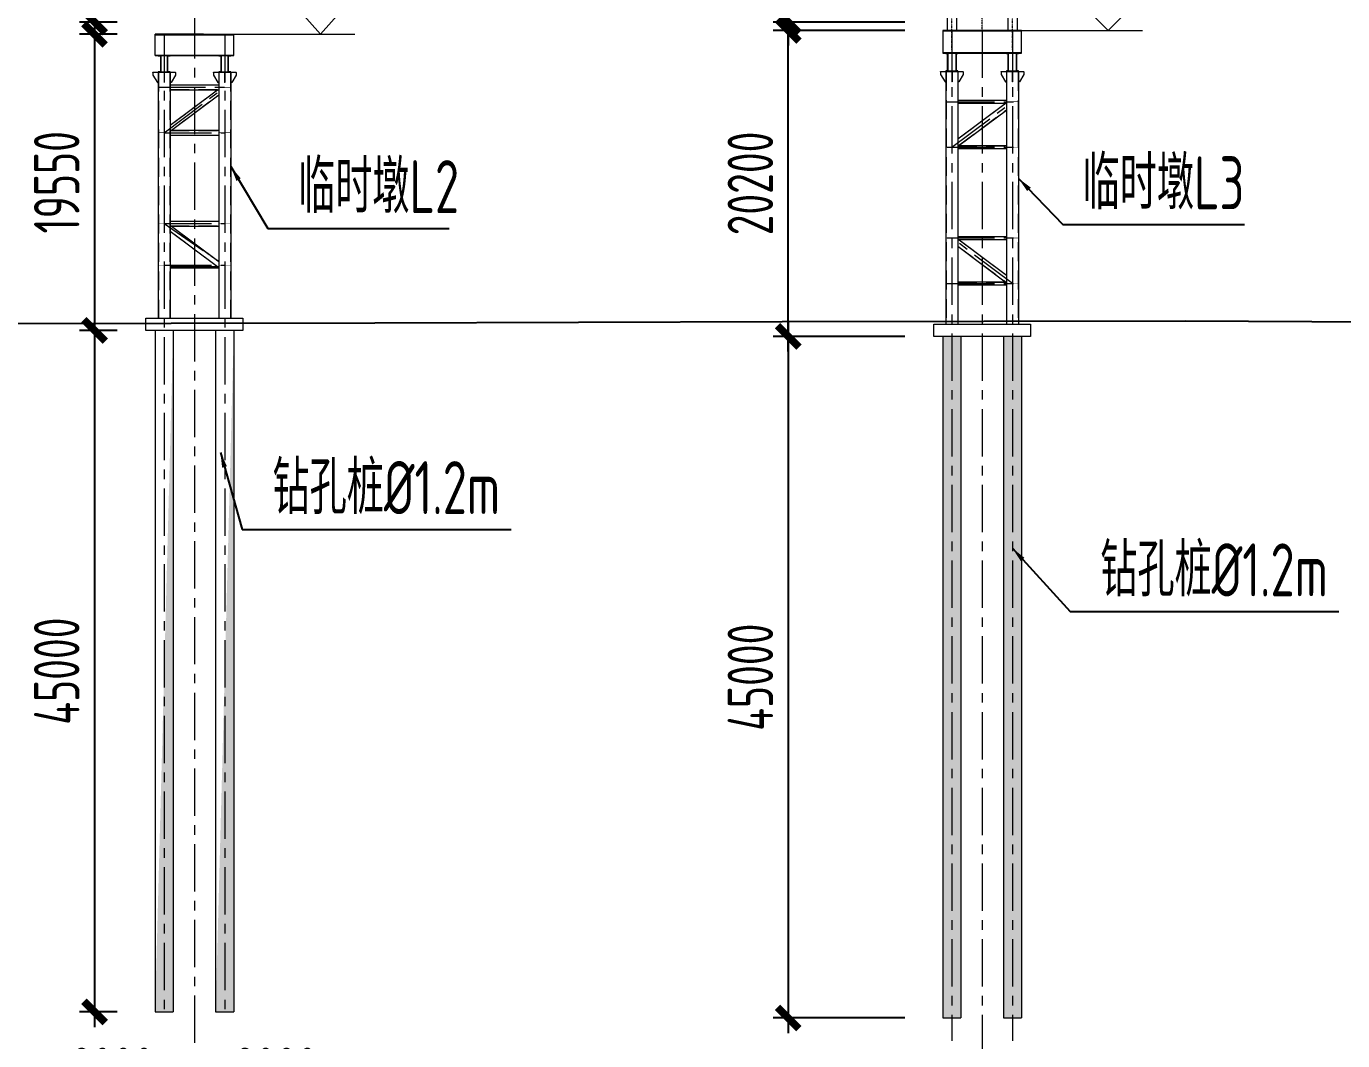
# Model space of a CAD drawing. Extents: x -2876908 to 633791, y -1383861 to 872234.
# Drawn here: x -1284920 to -1198022, y 681919 to 748894 of the extents above; entities that cross this region are included whole.
import ezdxf

# ---------------------------------------------------------------- set-up
doc = ezdxf.new("R2010")
doc.units = 0
doc.header["$LTSCALE"] = 5
doc.header["$MEASUREMENT"] = 0
for name, pattern in [('CENTER', [2, 1.25, -0.25, 0.25, -0.25]), ('DASH', [0.35, 0.25, -0.1]), ('DASHED', [0.75, 0.5, -0.25])]:
    doc.linetypes.add(name, pattern=pattern)
doc.layers.get('0').update_dxf_attribs({"linetype": 'CONTINUOUS', "lineweight": 25})
doc.layers.get('DEFPOINTS').update_dxf_attribs({"color": 35, "linetype": 'CONTINUOUS', "lineweight": 13})
for name, color, linetype, lineweight in [('3中心线', 6, 'CENTER', 18), ('4虚线', 2, 'DASHED', 18), ('5标注', 3, 'CONTINUOUS', 15), ('6文本', 7, 'CONTINUOUS', 15), ('8轮廓线', 4, 'CONTINUOUS', 15), ('DIM', 3, 'CONTINUOUS', 0), ('HATCH', 254, 'CONTINUOUS', 0)]:
    doc.layers.add(name, color=color, linetype=linetype, lineweight=lineweight)
doc.layers.add('细线', color=3, linetype='CONTINUOUS')
doc.styles.add('TSSD_Dimension', font='tssdeng.shx', dxfattribs={"width": 0.7, "bigfont": 'hztxt.shx'})
doc.styles.add('TSSD_NORM', font='tssdeng.shx', dxfattribs={"width": 0.7, "bigfont": 'hztxt.shx'})
doc.dimstyles.new('TSSD_100_100', dxfattribs={"dimtxt": 300, "dimasz": 100, "dimexe": 100, "dimexo": 250, "dimgap": 100, "dimtad": 1, "dimdec": 0, "dimzin": 0, "dimdsep": 46, "dimtxsty": 'TSSD_Dimension', "dimblk": 'ARCHTICK', "dimblk1": 'ARCHTICK', "dimblk2": 'ARCHTICK', "dimcen": 0, "dimdle": 100, "dimclrt": 7, "dimadec": 0, "dimazin": 0, "dimtfac": 1, "dimtdec": 0, "dimtix": 1, "dimtmove": 2, "dimatfit": 3, "dimfxl": 1, "dimtolj": 1, "dimtzin": 0, "dimarcsym": 0})

# ---------------------------------------------------------------- blocks, each defined once
blk = doc.blocks.new('立面图')
at = {"layer": '细线', "color": 3}
blk.add_lwpolyline([(-790927, -37614), (-765427, -37314), (-741327, -37434), (-718627, -37344), (-691127, -37164), (-665127, -36914), (-640127, -37014), (-613227, -36954), (-586327, -36884), (-559727, -36834), (-534627, -36974), (-534427, -36294), (-534227, -36294), (-533927, -36804), (-533727, -36784), (-533627, -36304), (-533327, -36304), (-532427, -36814), (-531127, -36754), (-529927, -36814), (-515727, -36924), (-495627, -36904), (-475627, -36894)], dxfattribs=at)
blk = doc.blocks.new('_ArchTick')
at = {"color": 0, "linetype": 'ByBlock', "const_width": 0.5}
blk.add_lwpolyline([(-0.707, -0.707), (0.707, 0.707)], dxfattribs=at)
blk = doc.blocks.new('*D53')
at = {"layer": 'DEFPOINTS', "color": 0, "transparency": 16777216}
for p in [(-1275821, 683819), (-1273821, 683819), (-1273821, 677459)]:
    blk.add_point(p, dxfattribs=at)
at = {"layer": 'DIM', "color": 0, "linetype": 'ByBlock', "lineweight": -2, "transparency": 16777216}
blk.add_line((-1275821, 681319), (-1275821, 676459), dxfattribs=at)
at = {"layer": 'DIM', "color": 0, "lineweight": -2, "transparency": 16777216}
for p, q in [((-1273821, 681319), (-1273821, 676459)), ((-1275821, 677459), (-1276821, 677459)), ((-1275821, 677459), (-1273821, 677459)), ((-1273821, 677459), (-1272821, 677459))]:
    blk.add_line(p, q, dxfattribs=at)
at = {"layer": 'DIM', "color": 0, "lineweight": -2, "transparency": 16777216, "xscale": 1000, "yscale": 1000, "zscale": 1000}
blk.add_blockref('_ArchTick', (-1275821, 677459), dxfattribs=at)
at = {"layer": 'DIM', "color": 0, "lineweight": -2, "transparency": 16777216, "xscale": 1000, "yscale": 1000, "zscale": 1000, "rotation": 180}
blk.add_blockref('_ArchTick', (-1273821, 677459), dxfattribs=at)
at = {"layer": 'DIM', "color": 7, "transparency": 16777216, "insert": (-1279210, 679959), "char_height": 3000, "attachment_point": 5, "style": 'TSSD_Dimension'}
blk.add_mtext('\\A1;2000', dxfattribs=at)
blk = doc.blocks.new('A$C58C44416')
at = {"layer": '3中心线'}
for p, q in [((665, 0), (665, 4324)), ((665, 3961), (4665, 3961)), ((665, 3961), (4665, 961)), ((4665, 0), (4665, 4324)), ((665, 961), (4665, 961))]:
    blk.add_line(p, q, dxfattribs=at)
at = {"layer": '8轮廓线'}
for p, q in [((350, 80), (350, 4324)), ((980, 4324), (350, 4324)), ((980, 80), (980, 4324)), ((980, 4084), (4350, 4084)), ((980, 3878), (4350, 1351)), ((980, 3839), (4350, 3839)), ((980, 3572), (4350, 1045)), ((4350, 80), (4350, 4324)), ((4980, 4324), (4350, 4324)), ((4980, 80), (4980, 4324)), ((980, 1084), (4350, 1084)), ((0, 200), (300, 680)), ((0, 80), (0, 200)), ((1330, 80), (0, 80)), ((0, 80), (0, 0)), ((1330, 0), (0, 0)), ((300, 680), (350, 680)), ((350, 0), (980, 0)), ((980, 839), (4350, 839)), ((1046, 680), (980, 680)), ((1330, 200), (1046, 680)), ((1330, 80), (1330, 200)), ((1330, 80), (1330, 0)), ((4000, 200), (4300, 680)), ((4000, 80), (4000, 200)), ((5330, 80), (4000, 80)), ((4000, 80), (4000, 0)), ((5330, 0), (4000, 0)), ((4300, 680), (4350, 680)), ((4350, 0), (4980, 0)), ((5046, 680), (4980, 680)), ((5330, 200), (5046, 680)), ((5330, 80), (5330, 200)), ((5330, 80), (5330, 0))]:
    blk.add_line(p, q, dxfattribs=at)
for centre in [(665, 3961), (4665, 3961), (665, 961), (4665, 961)]:
    blk.add_circle(centre, 315, dxfattribs=at)
blk = doc.blocks.new('63.5m')
at = {"layer": '3中心线', "ltscale": 0.05}
for p, q in [((-3685, -21653), (-3685, 37916)), ((-1685, -20396), (-1685, 37916)), ((315, -21653), (315, 37916)), ((-3685, 24877), (315, 24877)), ((-3685, 21877), (315, 24877)), ((-3685, 21877), (315, 21877)), ((-3685, 13877), (315, 13877)), ((-3685, 10877), (315, 13877)), ((-3685, 10877), (315, 10877)), ((-3685, 2877), (315, 2877)), ((-3685, -123), (315, 2877)), ((-3685, -123), (315, -123)), ((-3685, -11122), (315, -8123)), ((-3685, -8123), (315, -8123)), ((-3685, -11122), (315, -11122))]:
    blk.add_line(p, q, dxfattribs=at)
at = {"layer": '3中心线', "ltscale": 0.005}
for p, q in [((-3685, 35877), (315, 35877)), ((-3685, 32877), (315, 35877)), ((-3685, 32877), (315, 32877))]:
    blk.add_line(p, q, dxfattribs=at)
at = {"layer": '8轮廓线'}
for p, q in [((-4350, 37836), (-4350, 37916)), ((-3020, 37916), (-4350, 37916)), ((-3020, 37836), (-4350, 37836)), ((-4350, 37836), (-4350, 37716)), ((-4350, 37716), (-4050, 37236)), ((-4000, 37916), (-3370, 37916)), ((-4000, 37836), (-4000, -20396)), ((-3370, 37836), (-3370, -20396)), ((-3020, 37716), (-3304, 37236)), ((-3020, 37836), (-3020, 37916)), ((-3020, 37836), (-3020, 37716)), ((-350, 37836), (-350, 37916)), ((980, 37916), (-350, 37916)), ((980, 37836), (-350, 37836)), ((-350, 37836), (-350, 37716)), ((-350, 37716), (-50, 37236)), ((0, 37916), (630, 37916)), ((0, 37916), (630, 37916)), ((0, 37836), (0, -20396)), ((630, 37836), (630, -20396)), ((980, 37716), (696, 37236)), ((980, 37836), (980, 37916)), ((980, 37836), (980, 37716)), ((-4050, 37236), (-4000, 37236)), ((-3304, 37236), (-3370, 37236)), ((-50, 37236), (0, 37236)), ((696, 37236), (630, 37236))]:
    blk.add_line(p, q, dxfattribs=at)
at = {"layer": '8轮廓线', "ltscale": 0.05}
for p, q in [((-3370, 36000), (0, 36000)), ((-3370, 33267), (0, 35794)), ((-3370, 35755), (0, 35755)), ((-3370, 32961), (0, 35488)), ((-3370, 33000), (0, 33000)), ((-3370, 32755), (0, 32755)), ((-3370, 25000), (0, 25000)), ((-3370, 22267), (0, 24794)), ((-3370, 24755), (0, 24755)), ((-3370, 21961), (0, 24488)), ((-3370, 22000), (0, 22000)), ((-3370, 21755), (0, 21755)), ((-3370, 14000), (0, 14000)), ((-3370, 11267), (0, 13794)), ((-3370, 13755), (0, 13755)), ((-3370, 10961), (0, 13488)), ((-3370, 11000), (0, 11000)), ((-3370, 10755), (0, 10755)), ((-3370, 3000), (0, 3000)), ((-3370, 267), (0, 2794)), ((-3370, 2755), (0, 2755)), ((-3370, -39), (0, 2488)), ((-3370, 0), (0, 0)), ((-3370, -245), (0, -245)), ((-3370, -8000), (0, -8000)), ((-3370, -10733), (0, -8206)), ((-3370, -8245), (0, -8245)), ((-3370, -11039), (0, -8512)), ((-3370, -11000), (0, -11000)), ((-3370, -11245), (0, -11245))]:
    blk.add_line(p, q, dxfattribs=at)
blk.add_blockref('A$C58C44416', (-4350, 37916))
blk = doc.blocks.new('*D1756')
at = {"layer": 'DEFPOINTS', "color": 0, "transparency": 16777216}
for p in [(-1276421, 749169), (-1280414, 748369), (-1276421, 748369)]:
    blk.add_point(p, dxfattribs=at)
at = {"layer": 'DIM', "color": 0, "lineweight": -2, "transparency": 16777216}
for p, q in [((-1280414, 749169), (-1280414, 750169)), ((-1280414, 749169), (-1280414, 748369)), ((-1278921, 748369), (-1281414, 748369)), ((-1280414, 748369), (-1280414, 747369))]:
    blk.add_line(p, q, dxfattribs=at)
at = {"layer": 'DIM', "color": 0, "linetype": 'ByBlock', "lineweight": -2, "transparency": 16777216}
blk.add_line((-1278921, 749169), (-1281414, 749169), dxfattribs=at)
at = {"layer": 'DIM', "color": 0, "lineweight": -2, "transparency": 16777216, "xscale": 1000, "yscale": 1000, "zscale": 1000}
for p, rotation in [((-1280414, 749169), 270), ((-1280414, 748369), 90)]:
    blk.add_blockref('_ArchTick', p, dxfattribs=dict(at, rotation=rotation))
at = {"layer": 'DIM', "color": 7, "transparency": 16777216, "insert": (-1282914, 751750), "char_height": 3000, "attachment_point": 5, "rotation": 90, "style": 'TSSD_Dimension'}
blk.add_mtext('\\A1;800', dxfattribs=at)
blk = doc.blocks.new('*D1757')
at = {"layer": 'DEFPOINTS', "color": 0, "transparency": 16777216}
for p in [(-1276421, 748369), (-1280414, 728819), (-1276421, 728819)]:
    blk.add_point(p, dxfattribs=at)
at = {"layer": 'DIM', "color": 0, "lineweight": -2, "transparency": 16777216}
for p, q in [((-1280414, 749369), (-1280414, 727819)), ((-1278921, 728819), (-1281414, 728819))]:
    blk.add_line(p, q, dxfattribs=at)
at = {"layer": 'DIM', "color": 0, "linetype": 'ByBlock', "lineweight": -2, "transparency": 16777216}
blk.add_line((-1278921, 748369), (-1281414, 748369), dxfattribs=at)
at = {"layer": 'DIM', "color": 0, "lineweight": -2, "transparency": 16777216, "xscale": 1000, "yscale": 1000, "zscale": 1000}
for p, rotation in [((-1280414, 748369), 90), ((-1280414, 728819), 270)]:
    blk.add_blockref('_ArchTick', p, dxfattribs=dict(at, rotation=rotation))
at = {"layer": 'DIM', "color": 7, "transparency": 16777216, "insert": (-1282914, 738594), "char_height": 3000, "attachment_point": 5, "rotation": 90, "style": 'TSSD_Dimension'}
blk.add_mtext('\\A1;19550', dxfattribs=at)
blk = doc.blocks.new('*D1758')
at = {"layer": 'DEFPOINTS', "color": 0, "transparency": 16777216}
for p in [(-1276421, 728819), (-1280414, 683819), (-1276421, 683819)]:
    blk.add_point(p, dxfattribs=at)
at = {"layer": 'DIM', "color": 0, "lineweight": -2, "transparency": 16777216}
for p, q in [((-1280414, 729819), (-1280414, 682819)), ((-1278921, 683819), (-1281414, 683819))]:
    blk.add_line(p, q, dxfattribs=at)
at = {"layer": 'DIM', "color": 0, "linetype": 'ByBlock', "lineweight": -2, "transparency": 16777216}
blk.add_line((-1278921, 728819), (-1281414, 728819), dxfattribs=at)
at = {"layer": 'DIM', "color": 0, "lineweight": -2, "transparency": 16777216, "xscale": 1000, "yscale": 1000, "zscale": 1000}
for p, rotation in [((-1280414, 728819), 90), ((-1280414, 683819), 270)]:
    blk.add_blockref('_ArchTick', p, dxfattribs=dict(at, rotation=rotation))
at = {"layer": 'DIM', "color": 7, "transparency": 16777216, "insert": (-1282914, 706319), "char_height": 3000, "attachment_point": 5, "rotation": 90, "style": 'TSSD_Dimension'}
blk.add_mtext('\\A1;45000', dxfattribs=at)
blk = doc.blocks.new('*D1759')
at = {"layer": 'DEFPOINTS', "color": 0, "transparency": 16777216}
for p in [(-1273821, 683819), (-1271821, 683819), (-1273821, 677459)]:
    blk.add_point(p, dxfattribs=at)
at = {"layer": 'DIM', "color": 0, "lineweight": -2, "transparency": 16777216}
for p, q in [((-1273821, 681319), (-1273821, 676459)), ((-1273821, 677459), (-1274821, 677459)), ((-1271821, 677459), (-1273821, 677459)), ((-1271821, 677459), (-1270821, 677459))]:
    blk.add_line(p, q, dxfattribs=at)
at = {"layer": 'DIM', "color": 0, "linetype": 'ByBlock', "lineweight": -2, "transparency": 16777216}
blk.add_line((-1271821, 681319), (-1271821, 676459), dxfattribs=at)
at = {"layer": 'DIM', "color": 0, "lineweight": -2, "transparency": 16777216, "xscale": 1000, "yscale": 1000, "zscale": 1000}
blk.add_blockref('_ArchTick', (-1273821, 677459), dxfattribs=at)
at = {"layer": 'DIM', "color": 0, "lineweight": -2, "transparency": 16777216, "xscale": 1000, "yscale": 1000, "zscale": 1000, "rotation": 180}
blk.add_blockref('_ArchTick', (-1271821, 677459), dxfattribs=at)
at = {"layer": 'DIM', "color": 7, "transparency": 16777216, "insert": (-1268433, 679959), "char_height": 3000, "attachment_point": 5, "style": 'TSSD_Dimension'}
blk.add_mtext('\\A1;2000', dxfattribs=at)
blk = doc.blocks.new('*D1772')
at = {"layer": 'DEFPOINTS', "color": 0, "transparency": 16777216}
for p in [(-1273821, 683819), (-1221821, 683819), (-1221821, 671319)]:
    blk.add_point(p, dxfattribs=at)
at = {"layer": 'DIM', "color": 0, "linetype": 'ByBlock', "lineweight": -2, "transparency": 16777216}
blk.add_line((-1273821, 681319), (-1273821, 670319), dxfattribs=at)
at = {"layer": 'DIM', "color": 0, "lineweight": -2, "transparency": 16777216}
for p, q in [((-1221821, 681319), (-1221821, 670319)), ((-1274821, 671319), (-1220821, 671319))]:
    blk.add_line(p, q, dxfattribs=at)
at = {"layer": 'DIM', "color": 0, "lineweight": -2, "transparency": 16777216, "xscale": 1000, "yscale": 1000, "zscale": 1000, "rotation": 180}
blk.add_blockref('_ArchTick', (-1273821, 671319), dxfattribs=at)
at = {"layer": 'DIM', "color": 0, "lineweight": -2, "transparency": 16777216, "xscale": 1000, "yscale": 1000, "zscale": 1000}
blk.add_blockref('_ArchTick', (-1221821, 671319), dxfattribs=at)
at = {"layer": 'DIM', "color": 7, "transparency": 16777216, "insert": (-1247821, 673819), "char_height": 3000, "attachment_point": 5, "style": 'TSSD_Dimension'}
blk.add_mtext('\\A1;52000', dxfattribs=at)
blk = doc.blocks.new('*D1785')
at = {"layer": 'DEFPOINTS', "color": 0, "transparency": 16777216}
for p in [(-1234623, 749169), (-1224421, 749169), (-1224421, 748619)]:
    blk.add_point(p, dxfattribs=at)
at = {"layer": 'DIM', "color": 0, "lineweight": -2, "transparency": 16777216}
for p, q in [((-1234623, 749169), (-1234623, 750169)), ((-1226921, 749169), (-1235623, 749169)), ((-1234623, 748619), (-1234623, 749169)), ((-1234623, 748619), (-1234623, 747619))]:
    blk.add_line(p, q, dxfattribs=at)
at = {"layer": 'DIM', "color": 0, "linetype": 'ByBlock', "lineweight": -2, "transparency": 16777216}
blk.add_line((-1226921, 748619), (-1235623, 748619), dxfattribs=at)
at = {"layer": 'DIM', "color": 0, "lineweight": -2, "transparency": 16777216, "xscale": 1000, "yscale": 1000, "zscale": 1000}
for p, rotation in [((-1234623, 749169), 270), ((-1234623, 748619), 90)]:
    blk.add_blockref('_ArchTick', p, dxfattribs=dict(at, rotation=rotation))
at = {"layer": 'DIM', "color": 7, "transparency": 16777216, "insert": (-1237123, 751750), "char_height": 3000, "attachment_point": 5, "rotation": 90, "style": 'TSSD_Dimension'}
blk.add_mtext('\\A1;550', dxfattribs=at)
blk = doc.blocks.new('*D1786')
at = {"layer": 'DEFPOINTS', "color": 0, "transparency": 16777216}
for p in [(-1234623, 748619), (-1224421, 748619), (-1224421, 728419)]:
    blk.add_point(p, dxfattribs=at)
at = {"layer": 'DIM', "color": 0, "lineweight": -2, "transparency": 16777216}
for p, q in [((-1234623, 727419), (-1234623, 749619)), ((-1226921, 748619), (-1235623, 748619))]:
    blk.add_line(p, q, dxfattribs=at)
at = {"layer": 'DIM', "color": 0, "linetype": 'ByBlock', "lineweight": -2, "transparency": 16777216}
blk.add_line((-1226921, 728419), (-1235623, 728419), dxfattribs=at)
at = {"layer": 'DIM', "color": 0, "lineweight": -2, "transparency": 16777216, "xscale": 1000, "yscale": 1000, "zscale": 1000}
for p, rotation in [((-1234623, 748619), 90), ((-1234623, 728419), 270)]:
    blk.add_blockref('_ArchTick', p, dxfattribs=dict(at, rotation=rotation))
at = {"layer": 'DIM', "color": 7, "transparency": 16777216, "insert": (-1237123, 738519), "char_height": 3000, "attachment_point": 5, "rotation": 90, "style": 'TSSD_Dimension'}
blk.add_mtext('\\A1;20200', dxfattribs=at)
blk = doc.blocks.new('*D1787')
at = {"layer": 'DEFPOINTS', "color": 0, "transparency": 16777216}
for p in [(-1224421, 728419), (-1234623, 683419), (-1224421, 683419)]:
    blk.add_point(p, dxfattribs=at)
at = {"layer": 'DIM', "color": 0, "lineweight": -2, "transparency": 16777216}
for p, q in [((-1234623, 729419), (-1234623, 682419)), ((-1226921, 683419), (-1235623, 683419))]:
    blk.add_line(p, q, dxfattribs=at)
at = {"layer": 'DIM', "color": 0, "linetype": 'ByBlock', "lineweight": -2, "transparency": 16777216}
blk.add_line((-1226921, 728419), (-1235623, 728419), dxfattribs=at)
at = {"layer": 'DIM', "color": 0, "lineweight": -2, "transparency": 16777216, "xscale": 1000, "yscale": 1000, "zscale": 1000}
for p, rotation in [((-1234623, 728419), 90), ((-1234623, 683419), 270)]:
    blk.add_blockref('_ArchTick', p, dxfattribs=dict(at, rotation=rotation))
at = {"layer": 'DIM', "color": 7, "transparency": 16777216, "insert": (-1237123, 705919), "char_height": 3000, "attachment_point": 5, "rotation": 90, "style": 'TSSD_Dimension'}
blk.add_mtext('\\A1;45000', dxfattribs=at)
blk = doc.blocks.new('asdljfhsdfhjksd')
at = {"layer": '8轮廓线'}
for p, q in [((-1328421, 715431), (-1328421, 670431)), ((-1327221, 715431), (-1327221, 670431)), ((-1324421, 715431), (-1324421, 670431)), ((-1323221, 715431), (-1323221, 670431)), ((-1328421, 670431), (-1327221, 670431)), ((-1324421, 670431), (-1323221, 670431))]:
    blk.add_line(p, q, dxfattribs=at)

msp = doc.modelspace()

# ---------------------------------------------------------------- hatches: boundary and pattern name
at = {"layer": 'HATCH'}
h = msp.add_hatch(dxfattribs=at)
h.set_pattern_fill('ARMORED', color=256, scale=200, style=0)
h.set_pattern_definition([(50, (-524000, 12788), (1434.5204, -125.5043), [150, -1650]), (355, (-524000, 12788), (-277.5027, 1504.3843), [120, -1320]), (100.4514, (-523880.5, 12777.5), (1157.0188, 1378.879), [127.4804, -1402.2842]), (46.1842, (-524000, 13188), (2134.482, -331.038), [225, -2475]), (96.6356, (-523822.1, 13160.4), (1869.3254, 1948.2357), [191.2206, -2103.426]), (351.1842, (-524000, 13188), (1869.324, 1948.237), [180, -1980]), (21, (-523800, 13088), (1193.8141, -805.2378), [150, -1650]), (326, (-523800, 13088), (486.6307, 1450.3), [120, -1320]), (71.4514, (-523700.5, 13020.9), (1680.4453, 645.061), [127.4804, -1402.2842]), (37.5, (-524000, 12788), (24.3197, 665.7877), [0, -1304, 0, -1340, 0, -1325]), (7.5, (-524000, 12788), (526.13907, 788.8234), [0, -764, 0, -1274, 0, -505]), (327.5, (-524446, 12788), (1067.64487, -45.10974), [0, -500, 0, -1560, 0, -2070]), (317.5, (-524646, 12788), (1166.3723, 200.21), [0, -650, 0, -1036, 0, -1470]), (45, (-524000, 12788), (-707.1068, 707.1068), [])])
edge = h.paths.add_edge_path()
edge.add_line((-1276421.106, 728819.228), (-1276421.106, 683819.228))
edge.add_line((-1275221.106, 728819.228), (-1275221.106, 683819.228))
edge.add_line((-1276421.106, 683819.228), (-1275221.106, 683819.228))
h = msp.add_hatch(dxfattribs=at)
h.set_pattern_fill('ARMORED', color=256, scale=200, style=0)
h.set_pattern_definition([(50, (-520000, 12788), (1434.5204, -125.5043), [150, -1650]), (355, (-520000, 12788), (-277.5027, 1504.3843), [120, -1320]), (100.4514, (-519880.5, 12777.5), (1157.0188, 1378.879), [127.4804, -1402.2842]), (46.1842, (-520000, 13188), (2134.482, -331.038), [225, -2475]), (96.6356, (-519822.1, 13160.4), (1869.3254, 1948.2357), [191.2206, -2103.426]), (351.1842, (-520000, 13188), (1869.324, 1948.237), [180, -1980]), (21, (-519800, 13088), (1193.8141, -805.2378), [150, -1650]), (326, (-519800, 13088), (486.6307, 1450.3), [120, -1320]), (71.4514, (-519700.5, 13020.9), (1680.4453, 645.061), [127.4804, -1402.2842]), (37.5, (-520000, 12788), (24.3197, 665.7877), [0, -1304, 0, -1340, 0, -1325]), (7.5, (-520000, 12788), (526.13907, 788.8234), [0, -764, 0, -1274, 0, -505]), (327.5, (-520446, 12788), (1067.64487, -45.10974), [0, -500, 0, -1560, 0, -2070]), (317.5, (-520646, 12788), (1166.3723, 200.21), [0, -650, 0, -1036, 0, -1470]), (45, (-520000, 12788), (-707.1068, 707.1068), [])])
edge = h.paths.add_edge_path()
edge.add_line((-1272421.106, 728819.228), (-1272421.106, 683819.228))
edge.add_line((-1271221.106, 728819.228), (-1271221.106, 683819.228))
edge.add_line((-1272421.106, 683819.228), (-1271221.106, 683819.228))
h = msp.add_hatch(dxfattribs=at)
h.set_pattern_fill('ARMORED', color=256, scale=200, style=0)
h.set_pattern_definition([(50, (100000, 12988), (1434.5204, -125.5043), [150, -1650]), (355, (100000, 12988), (-277.5027, 1504.3843), [120, -1320]), (100.4514, (100119.5, 12977.5), (1157.0188, 1378.8791), [127.4804, -1402.2842]), (46.1842, (100000, 13388), (2134.482, -331.038), [225, -2475]), (96.6356, (100177.9, 13360.4), (1869.3254, 1948.2357), [191.2206, -2103.426]), (351.1842, (100000, 13388), (1869.324, 1948.2372), [180, -1980]), (21, (100200, 13288), (1193.8141, -805.2378), [150, -1650]), (326, (100200, 13288), (486.6307, 1450.3001), [120, -1320]), (71.4514, (100299.5, 13220.9), (1680.4453, 645.061), [127.4804, -1402.2842]), (37.5, (100000, 12988), (24.31971, 665.7877), [0, -1304, 0, -1340, 0, -1325]), (7.5, (100000, 12988), (526.13907, 788.82342), [0, -764, 0, -1274, 0, -505]), (327.5, (99554, 12988), (1067.64487, -45.10974), [0, -500, 0, -1560, 0, -2070]), (317.5, (99354, 12988), (1166.37234, 200.20996), [0, -650, 0, -1036, 0, -1470]), (45, (100000, 12988), (-707.1068, 707.1068), [])])
h.paths.add_polyline_path([(-1224421.106, 728419.227), (-1223221.106, 728419.227), (-1223221.106, 683419.227), (-1224421.106, 683419.227)])
h = msp.add_hatch(dxfattribs=at)
h.set_pattern_fill('ARMORED', color=256, scale=200, style=0)
h.set_pattern_definition([(50, (104000, 12988), (1434.5204, -125.5043), [150, -1650]), (355, (104000, 12988), (-277.5027, 1504.3843), [120, -1320]), (100.4514, (104119.5, 12977.5), (1157.0188, 1378.8791), [127.4804, -1402.2842]), (46.1842, (104000, 13388), (2134.482, -331.038), [225, -2475]), (96.6356, (104177.9, 13360.4), (1869.3254, 1948.2357), [191.2206, -2103.426]), (351.1842, (104000, 13388), (1869.324, 1948.2372), [180, -1980]), (21, (104200, 13288), (1193.8141, -805.2378), [150, -1650]), (326, (104200, 13288), (486.6307, 1450.3001), [120, -1320]), (71.4514, (104299.5, 13220.9), (1680.4453, 645.061), [127.4804, -1402.2842]), (37.5, (104000, 12988), (24.31971, 665.7877), [0, -1304, 0, -1340, 0, -1325]), (7.5, (104000, 12988), (526.13907, 788.82342), [0, -764, 0, -1274, 0, -505]), (327.5, (103554, 12988), (1067.64487, -45.10974), [0, -500, 0, -1560, 0, -2070]), (317.5, (103354, 12988), (1166.37234, 200.20996), [0, -650, 0, -1036, 0, -1470]), (45, (104000, 12988), (-707.1068, 707.1068), [])])
h.paths.add_polyline_path([(-1220421.106, 728419.227), (-1219221.106, 728419.227), (-1219221.106, 683419.227), (-1220421.106, 683419.227)])

# ---------------------------------------------------------------- linework, layer by layer
at = {"layer": '3中心线', "ltscale": 500}
for p, q in [((-1273821.106, 749893.228), (-1273821.106, 655380.121)), ((-1275821.106, 748373.802), (-1275821.106, 683823.802)), ((-1271821.106, 748373.802), (-1271821.106, 683823.802)), ((-1223821.106, 748619.228), (-1223821.106, 681919.228)), ((-1221821.106, 748619.228), (-1221821.106, 653360.121)), ((-1219821.106, 748619.228), (-1219821.106, 681919.228)), ((-1276221.106, 744869.228), (-1271421.106, 744869.228)), ((-1275821.106, 741869.228), (-1271821.106, 744869.228)), ((-1224136.106, 743919.227), (-1219421.106, 743919.227)), ((-1223821.106, 740919.227), (-1220221.106, 743619.227)), ((-1275821.106, 741869.228), (-1271821.106, 741869.228)), ((-1224136.106, 740919.227), (-1219506.106, 740919.227)), ((-1275821.106, 735869.228), (-1271821.106, 735869.228)), ((-1275821.106, 735869.228), (-1271821.106, 733119.228)), ((-1224136.106, 734919.227), (-1219506.106, 734919.227)), ((-1219821.106, 731919.227), (-1223821.106, 734919.227)), ((-1275821.106, 733119.228), (-1271821.106, 733119.228)), ((-1224136.106, 731919.227), (-1219506.106, 731919.227))]:
    msp.add_line(p, q, dxfattribs=at)
at = {"layer": '4虚线', "ltscale": 500}
for p, q in [((-1276205.106, 745839.228), (-1276205.106, 729619.228)), ((-1275437.106, 745839.228), (-1275437.106, 729619.228)), ((-1272205.106, 745839.228), (-1272205.106, 729619.228)), ((-1271437.106, 745839.228), (-1271437.106, 729619.228)), ((-1224205.106, 745889.227), (-1224205.106, 729219.227)), ((-1223437.106, 745889.227), (-1223437.106, 729219.227)), ((-1220205.106, 745889.227), (-1220205.106, 729219.227)), ((-1219437.106, 745889.227), (-1219437.106, 729219.227)), ((-1275421.106, 745023.728), (-1272221.106, 745023.728)), ((-1275421.106, 744714.728), (-1272221.106, 744714.728)), ((-1275421.106, 742362.353), (-1272295.273, 744706.728)), ((-1275346.939, 742031.728), (-1272221.106, 744376.103)), ((-1223421.106, 744010.227), (-1220221.106, 744010.227)), ((-1223421.106, 741457.977), (-1220221.106, 743857.977)), ((-1223421.106, 743828.227), (-1220277.439, 743828.227)), ((-1223373.439, 741016.227), (-1220221.106, 743380.477)), ((-1275421.106, 742023.728), (-1272221.106, 742023.728)), ((-1275421.106, 741714.728), (-1272221.106, 741714.728)), ((-1223421.106, 741010.227), (-1220221.106, 741010.227)), ((-1223421.106, 740828.227), (-1220221.106, 740828.227)), ((-1275421.106, 736023.728), (-1272221.106, 736023.728)), ((-1275421.106, 735714.728), (-1272221.106, 735714.728)), ((-1275421.106, 735376.103), (-1272295.273, 733031.728)), ((-1275346.939, 735706.728), (-1272221.106, 733362.353)), ((-1223421.106, 735010.227), (-1220221.106, 735010.227)), ((-1223421.106, 734857.977), (-1220221.106, 732457.977)), ((-1223421.106, 734380.477), (-1220221.106, 731980.477)), ((-1223364.772, 734828.227), (-1220221.106, 734828.227)), ((-1275421.106, 733023.728), (-1272221.106, 733023.728)), ((-1275421.106, 732964.728), (-1272221.106, 732964.728)), ((-1223421.106, 732010.227), (-1220277.439, 732010.227)), ((-1223421.106, 731828.227), (-1220221.106, 731828.227))]:
    msp.add_line(p, q, dxfattribs=at)
at = {"layer": '5标注'}
msp.add_line((-1219221.106, 748619.227), (-1211240.456, 748619.227), dxfattribs=at)
at = {"layer": '5标注', "flags": 128}
msp.add_lwpolyline([(-1211494.999, 750619.227), (-1213494.999, 748619.227), (-1215494.999, 750619.227), (-1206929.196, 750619.227)], dxfattribs=at)
at = {"layer": '5标注', "linetype": 'DASH', "ltscale": 100, "const_width": 30, "flags": 128}
for points in [[(-1223421.106, 743919.227), (-1224221.106, 743919.227)], [(-1219421.106, 743919.227), (-1220221.106, 743919.227)], [(-1223421.106, 740919.227), (-1224221.106, 740919.227)], [(-1219421.106, 740919.227), (-1220221.106, 740919.227)], [(-1223421.106, 734919.227), (-1224221.106, 734919.227)], [(-1219421.106, 734919.227), (-1220221.106, 734919.227)], [(-1223421.106, 731919.227), (-1224221.106, 731919.227)], [(-1219421.106, 731919.227), (-1220221.106, 731919.227)]]:
    msp.add_lwpolyline(points, dxfattribs=at)
at = {"layer": '8轮廓线'}
for p, q in [((-1276421.106, 748369.228), (-1271221.106, 748369.228)), ((-1276421.106, 746969.228), (-1276421.106, 748369.228)), ((-1276421.106, 748339.228), (-1271221.106, 748339.228)), ((-1271221.106, 746969.228), (-1271221.106, 748369.228)), ((-1219221.106, 748619.227), (-1224421.106, 748619.227)), ((-1224421.106, 748619.227), (-1224421.106, 747119.227)), ((-1224421.106, 748589.227), (-1219221.106, 748589.227)), ((-1219221.106, 747119.227), (-1219221.106, 748619.227)), ((-1276421.106, 746999.228), (-1271221.106, 746999.228)), ((-1276421.106, 746969.228), (-1271221.106, 746969.228)), ((-1219221.106, 747149.227), (-1224421.106, 747149.227)), ((-1224421.106, 747119.227), (-1219221.106, 747119.227)), ((-1276571.106, 745839.228), (-1276571.106, 745869.228)), ((-1276571.106, 745869.228), (-1275071.106, 745869.228)), ((-1275071.106, 745839.228), (-1276571.106, 745839.228)), ((-1276571.106, 745839.228), (-1276571.106, 745669.228)), ((-1276571.106, 745669.228), (-1276271.106, 745189.228)), ((-1276221.106, 745869.228), (-1275421.106, 745869.228)), ((-1276221.106, 745839.228), (-1276221.106, 729619.228)), ((-1275831.106, 745839.228), (-1275831.106, 745189.228)), ((-1275811.106, 745839.228), (-1275811.106, 745189.228)), ((-1275421.106, 745839.228), (-1275421.106, 729619.228)), ((-1275071.106, 745669.228), (-1275355.402, 745189.228)), ((-1275071.106, 745839.228), (-1275071.106, 745869.228)), ((-1275071.106, 745839.228), (-1275071.106, 745669.228)), ((-1272571.106, 745839.228), (-1272571.106, 745869.228)), ((-1272571.106, 745869.228), (-1271071.106, 745869.228)), ((-1271071.106, 745839.228), (-1272571.106, 745839.228)), ((-1272571.106, 745839.228), (-1272571.106, 745669.228)), ((-1272571.106, 745669.228), (-1272271.106, 745189.228)), ((-1272221.106, 745869.228), (-1271421.106, 745869.228)), ((-1272221.106, 745839.228), (-1272221.106, 729619.228)), ((-1271831.106, 745839.228), (-1271831.106, 745189.228)), ((-1271811.106, 745839.228), (-1271811.106, 745189.228)), ((-1271421.106, 745839.228), (-1271421.106, 729619.228)), ((-1271071.106, 745669.228), (-1271355.402, 745189.228)), ((-1271071.106, 745839.228), (-1271071.106, 745869.228)), ((-1271071.106, 745839.228), (-1271071.106, 745669.228)), ((-1224571.106, 745889.227), (-1224571.106, 745919.227)), ((-1224571.106, 745919.227), (-1223071.106, 745919.227)), ((-1223071.106, 745889.227), (-1224571.106, 745889.227)), ((-1224571.106, 745889.227), (-1224571.106, 745719.227)), ((-1224571.106, 745719.227), (-1224271.106, 745239.227)), ((-1224221.106, 745919.227), (-1223421.106, 745919.227)), ((-1224221.106, 745889.227), (-1224221.106, 729219.227)), ((-1223831.106, 745889.227), (-1223831.106, 745239.227)), ((-1223811.106, 745889.227), (-1223811.106, 745239.227)), ((-1223421.106, 745889.227), (-1223421.106, 729219.227)), ((-1223071.106, 745719.227), (-1223355.401, 745239.227)), ((-1223071.106, 745889.227), (-1223071.106, 745919.227)), ((-1223071.106, 745889.227), (-1223071.106, 745719.227)), ((-1220571.106, 745889.227), (-1220571.106, 745919.227)), ((-1220571.106, 745919.227), (-1219071.106, 745919.227)), ((-1219071.106, 745889.227), (-1220571.106, 745889.227)), ((-1220571.106, 745889.227), (-1220571.106, 745719.227)), ((-1220571.106, 745719.227), (-1220271.106, 745239.227)), ((-1220221.106, 745919.227), (-1219421.106, 745919.227)), ((-1220221.106, 745889.227), (-1220221.106, 729219.227)), ((-1219831.106, 745889.227), (-1219831.106, 745239.227)), ((-1219811.106, 745889.227), (-1219811.106, 745239.227)), ((-1219421.106, 745889.227), (-1219421.106, 729219.227)), ((-1219071.106, 745719.227), (-1219355.401, 745239.227)), ((-1219071.106, 745889.227), (-1219071.106, 745919.227)), ((-1219071.106, 745889.227), (-1219071.106, 745719.227)), ((-1276271.106, 745189.228), (-1276221.106, 745189.228)), ((-1275811.106, 745189.228), (-1275831.106, 745189.228)), ((-1275355.402, 745189.228), (-1275421.106, 745189.228)), ((-1275421.106, 745031.728), (-1272221.106, 745031.728)), ((-1272271.106, 745189.228), (-1272221.106, 745189.228)), ((-1271811.106, 745189.228), (-1271831.106, 745189.228)), ((-1271355.402, 745189.228), (-1271421.106, 745189.228)), ((-1224271.106, 745239.227), (-1224221.106, 745239.227)), ((-1223811.106, 745239.227), (-1223831.106, 745239.227)), ((-1223355.401, 745239.227), (-1223421.106, 745239.227)), ((-1220271.106, 745239.227), (-1220221.106, 745239.227)), ((-1219811.106, 745239.227), (-1219831.106, 745239.227)), ((-1219355.401, 745239.227), (-1219421.106, 745239.227)), ((-1275421.106, 744706.728), (-1272221.106, 744706.728)), ((-1275421.106, 742372.353), (-1272308.606, 744706.728)), ((-1275333.606, 742031.728), (-1272221.106, 744366.103)), ((-1223421.106, 744016.227), (-1220221.106, 744016.227)), ((-1223421.106, 741470.477), (-1220221.106, 743870.477)), ((-1223421.106, 743822.227), (-1220285.439, 743822.227)), ((-1223356.772, 741016.227), (-1220221.106, 743367.977)), ((-1275421.106, 742031.728), (-1272221.106, 742031.728)), ((-1275421.106, 741706.728), (-1272221.106, 741706.728)), ((-1223421.106, 741016.227), (-1220221.106, 741016.227)), ((-1223421.106, 740822.227), (-1220221.106, 740822.227)), ((-1275421.106, 736031.728), (-1272221.106, 736031.728)), ((-1275421.106, 735706.728), (-1272221.106, 735706.728)), ((-1275421.106, 735366.103), (-1272308.606, 733031.728)), ((-1275333.606, 735706.728), (-1272221.106, 733372.353)), ((-1223421.106, 735016.227), (-1220221.106, 735016.227)), ((-1223421.106, 734870.477), (-1220221.106, 732470.477)), ((-1223421.106, 734367.977), (-1220221.106, 731967.977)), ((-1223356.772, 734822.227), (-1220221.106, 734822.227)), ((-1275421.106, 733031.728), (-1272221.106, 733031.728)), ((-1275421.106, 732956.728), (-1272221.106, 732956.728)), ((-1223421.106, 732016.227), (-1220285.439, 732016.227)), ((-1223421.106, 731822.227), (-1220221.106, 731822.227)), ((-1276421.106, 728819.228), (-1276421.106, 683819.228)), ((-1275221.106, 728819.228), (-1275221.106, 683819.228)), ((-1272421.106, 728819.228), (-1272421.106, 683819.228)), ((-1271221.106, 728819.228), (-1271221.106, 683819.228)), ((-1276421.106, 683819.228), (-1275221.106, 683819.228)), ((-1272421.106, 683819.228), (-1271221.106, 683819.228))]:
    msp.add_line(p, q, dxfattribs=at)
for points in [[(-1276221.106, 745869.228), (-1275421.106, 745869.228), (-1275421.106, 745899.228), (-1275571.106, 745899.228), (-1275571.106, 746939.228), (-1275421.106, 746939.228), (-1275421.106, 746969.228), (-1276221.106, 746969.228), (-1276221.106, 746939.228), (-1276071.106, 746939.228), (-1276071.106, 745899.228), (-1276221.106, 745899.228)], [(-1276047.106, 745899.228), (-1275595.106, 745899.228), (-1275595.106, 746939.228), (-1276047.106, 746939.228)], [(-1272221.106, 745869.228), (-1271421.106, 745869.228), (-1271421.106, 745899.228), (-1271571.106, 745899.228), (-1271571.106, 746939.228), (-1271421.106, 746939.228), (-1271421.106, 746969.228), (-1272221.106, 746969.228), (-1272221.106, 746939.228), (-1272071.106, 746939.228), (-1272071.106, 745899.228), (-1272221.106, 745899.228)], [(-1272047.106, 745899.228), (-1271595.106, 745899.228), (-1271595.106, 746939.228), (-1272047.106, 746939.228)], [(-1224221.106, 745919.227), (-1223421.106, 745919.227), (-1223421.106, 745949.227), (-1223521.106, 745949.227), (-1223521.106, 747089.227), (-1223421.106, 747089.227), (-1223421.106, 747119.227), (-1224221.106, 747119.227), (-1224221.106, 747089.227), (-1224121.106, 747089.227), (-1224121.106, 745949.227), (-1224221.106, 745949.227)], [(-1224097.106, 745949.227), (-1223545.106, 745949.227), (-1223545.106, 747089.227), (-1224097.106, 747089.227)], [(-1220221.106, 745919.227), (-1219421.106, 745919.227), (-1219421.106, 745949.227), (-1219521.106, 745949.227), (-1219521.106, 747089.227), (-1219421.106, 747089.227), (-1219421.106, 747119.227), (-1220221.106, 747119.227), (-1220221.106, 747089.227), (-1220121.106, 747089.227), (-1220121.106, 745949.227), (-1220221.106, 745949.227)], [(-1220097.106, 745949.227), (-1219545.106, 745949.227), (-1219545.106, 747089.227), (-1220097.106, 747089.227)], [(-1277021.106, 728819.228), (-1277021.106, 729619.228), (-1270621.106, 729619.228), (-1270621.106, 728819.228)], [(-1225021.106, 728419.227), (-1225021.106, 729219.227), (-1218621.106, 729219.227), (-1218621.106, 728419.227)]]:
    msp.add_lwpolyline(points, close=True, dxfattribs=at)
at = {"layer": 'DIM'}
for p, q in [((-1273232.655, 748369.228), (-1276421.106, 748369.228)), ((-1271221.106, 748369.228), (-1263240.457, 748369.228))]:
    msp.add_line(p, q, dxfattribs=at)
at = {"layer": 'DIM', "flags": 128}
msp.add_lwpolyline([(-1263494.999, 750619.228), (-1265494.999, 748369.228), (-1267494.999, 750619.228), (-1258929.196, 750619.228)], dxfattribs=at)
at = {"layer": 'DIM', "const_width": 30, "flags": 128}
for points in [[(-1276221.106, 744869.228), (-1275421.106, 744869.228)], [(-1272221.106, 744869.228), (-1271421.106, 744869.228)], [(-1276221.106, 741869.228), (-1275421.106, 741869.228)], [(-1272221.106, 741869.228), (-1271421.106, 741869.228)], [(-1276221.106, 735869.228), (-1275421.106, 735869.228)], [(-1272221.106, 735869.228), (-1271421.106, 735869.228)], [(-1276221.106, 733119.228), (-1275421.106, 733119.228)], [(-1272221.106, 733119.228), (-1271421.106, 733119.228)]]:
    msp.add_lwpolyline(points, dxfattribs=at)

# ---------------------------------------------------------------- block references
at = {"layer": '5标注'}
for name, p in [('立面图', (-648694.383, 766279.851)), ('63.5m', (-1220136.106, 769015.728)), ('asdljfhsdfhjksd', (104000, 12987.977))]:
    msp.add_blockref(name, p, dxfattribs=at)

# ---------------------------------------------------------------- texts
at = {"layer": '6文本', "char_height": 3500, "style": 'TSSD_NORM'}
for s, insert, attachment_point in [('临时墩L2', (-1266979.55, 736551.534), 7), ('临时墩L3', (-1204508.904, 736801.534), 9), ('钻孔桩%%C1.2m', (-1268667.313, 716681.16), 7), ('钻孔桩%%C1.2m', (-1214020.771, 711248.469), 7)]:
    msp.add_mtext(s, dxfattribs=dict(at, insert=insert, attachment_point=attachment_point))

# ---------------------------------------------------------------- dimensions: what is measured, and where the dimension line sits
at = {"layer": 'DIM'}
for base, p1, p2, angle, picture, middle in [((-1280413.882, 748369.228), (-1276421.106, 749169.228), (-1276421.106, 748369.228), 90, '*D1756', (-1282913.882, 751749.997)), ((-1234622.895, 749169.228), (-1224421.106, 748619.228), (-1224421.106, 749169.228), 90, '*D1785', (-1237122.895, 751749.997)), ((-1273821.106, 677459.381), (-1271821.106, 683819.228), (-1273821.106, 683819.228), 180, '*D1759', (-1268432.644, 679959.381))]:
    dim = msp.add_linear_dim(base=base, p1=p1, p2=p2, angle=angle, dimstyle='TSSD_100_100', override={"dimtxt": 3000, "dimasz": 1000, "dimexe": 1000, "dimexo": 2500, "dimgap": 1000, "dimdle": 1000}, dxfattribs=at)
    dim.commit()
    dim.dimension.update_dxf_attribs({"geometry": picture, "text_midpoint": middle, "dimtype": 160})
for base, p1, p2, picture, middle in [((-1280413.882, 728819.228), (-1276421.106, 748369.228), (-1276421.106, 728819.228), '*D1757', (-1282913.882, 738594.228)), ((-1234622.895, 748619.228), (-1224421.106, 728419.228), (-1224421.106, 748619.228), '*D1786', (-1237122.895, 738519.228)), ((-1280413.882, 683819.228), (-1276421.106, 728819.228), (-1276421.106, 683819.228), '*D1758', (-1282913.882, 706319.228)), ((-1234622.895, 683419.228), (-1224421.106, 728419.228), (-1224421.106, 683419.228), '*D1787', (-1237122.895, 705919.228))]:
    dim = msp.add_linear_dim(base=base, p1=p1, p2=p2, angle=90, dimstyle='TSSD_100_100', override={"dimtxt": 3000, "dimasz": 1000, "dimexe": 1000, "dimexo": 2500, "dimgap": 1000, "dimdle": 1000}, dxfattribs=at)
    dim.commit()
    dim.dimension.update_dxf_attribs({"geometry": picture, "text_midpoint": middle})
dim = msp.add_linear_dim(base=(-1273821.106, 677459.381), p1=(-1275821.106, 683819.228), p2=(-1273821.106, 683819.228), dimstyle='TSSD_100_100', override={"dimtxt": 3000, "dimasz": 1000, "dimexe": 1000, "dimexo": 2500, "dimgap": 1000, "dimdle": 1000}, dxfattribs=at)
dim.commit()
dim.dimension.update_dxf_attribs({"geometry": '*D53', "text_midpoint": (-1279209.567, 679959.381), "dimtype": 160})
dim = msp.add_linear_dim(base=(-1221821.106, 671319.493), p1=(-1273821.106, 683819.228), p2=(-1221821.106, 683819.228), dimstyle='TSSD_100_100', override={"dimtxt": 3000, "dimasz": 1000, "dimexe": 1000, "dimexo": 2500, "dimgap": 1000, "dimdle": 1000}, dxfattribs=at)
dim.commit()
dim.dimension.update_dxf_attribs({"geometry": '*D1772', "text_midpoint": (-1247821.106, 673819.493)})

# ---------------------------------------------------------------- leaders
at = {"layer": 'DIM', "annotation_type": 0, "has_hookline": 1, "hookline_direction": 0}
for points, text_width in [([(-1271421.106, 739630.985), (-1268979.55, 735551.534), (-1267979.55, 735551.534)], 9981.784), ([(-1219421.106, 738852.128), (-1216490.688, 735801.534), (-1215490.688, 735801.534)], 9981.784), ([(-1272107.69, 720763.75), (-1270667.313, 715681.16), (-1269667.313, 715681.16)], 15751.378), ([(-1219821.106, 714430.875), (-1216020.771, 710248.469), (-1215020.771, 710248.469)], 15751.378)]:
    msp.add_leader(points, dimstyle='TSSD_100_100', override={"dimtxt": 3000, "dimasz": 1000, "dimexe": 1000, "dimexo": 2500, "dimgap": 1000, "dimdle": 1000}, dxfattribs=dict(at, text_width=text_width))

doc.saveas('drawing.dxf')
